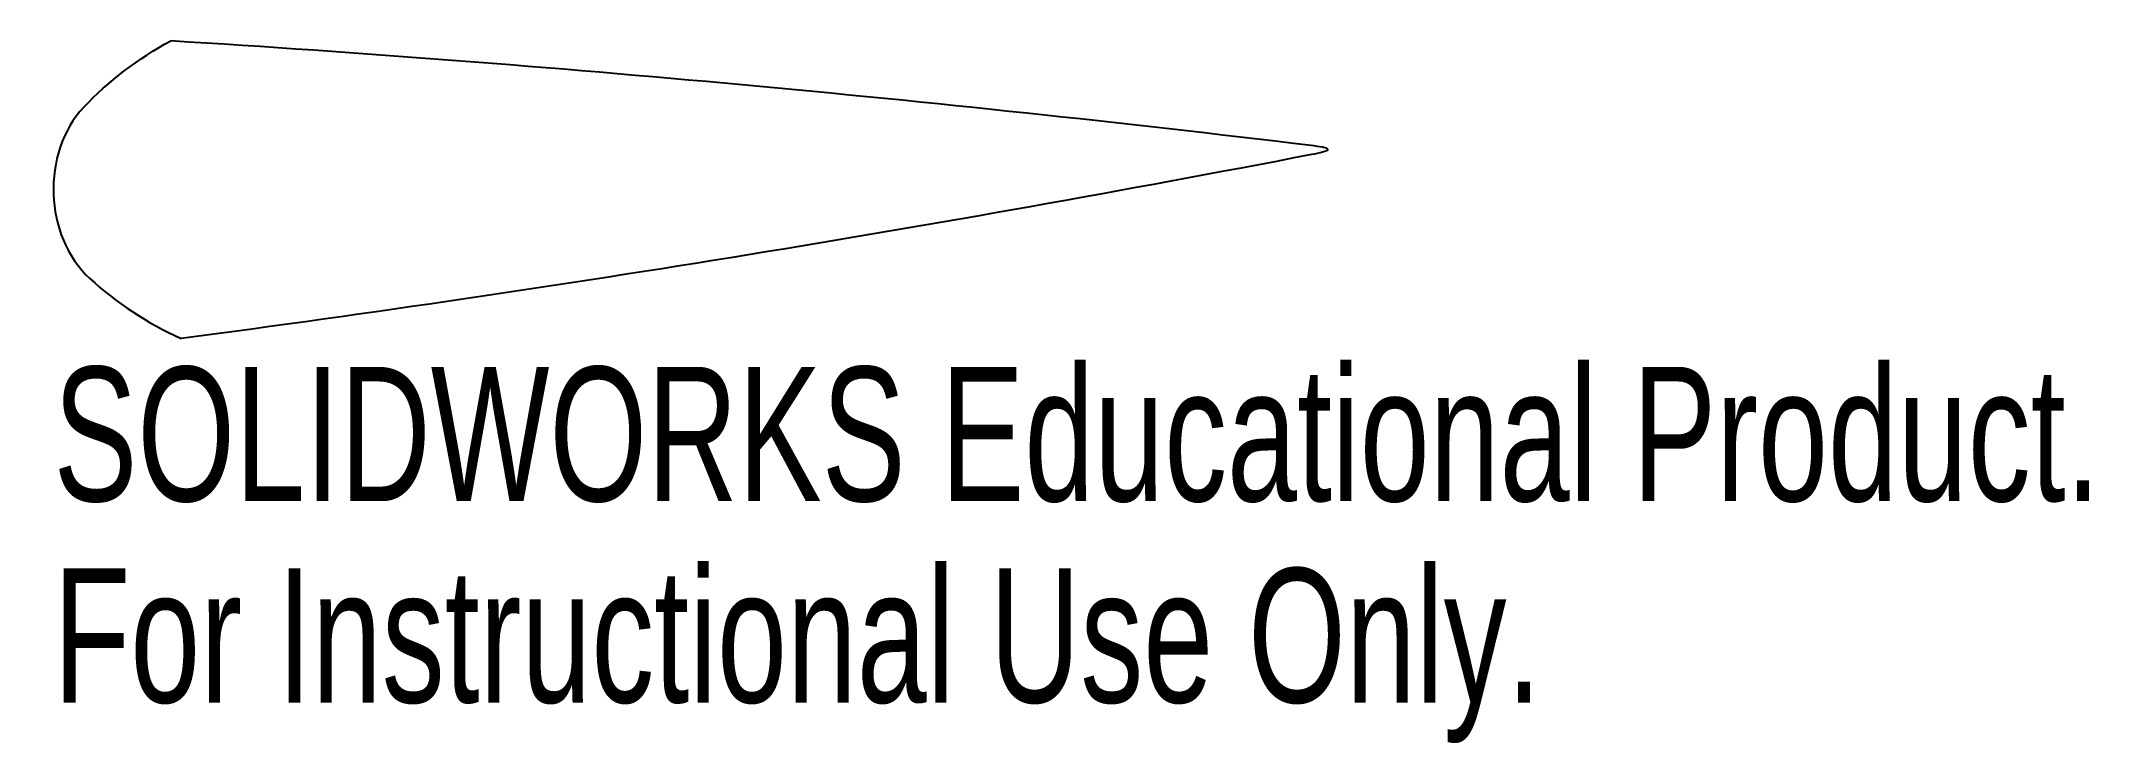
# Model space of a CAD drawing. Header units: millimetres. Extents: x 981.3 to 1055, y 25.3 to 50.5.
import ezdxf

# ---------------------------------------------------------------- set-up
doc = ezdxf.new("R2010")
doc.units = ezdxf.units.MM
doc.styles.add('SLDTEXTSTYLE0', font='TXT', dxfattribs={"width": 0.7})

msp = doc.modelspace()

# ---------------------------------------------------------------- linework, layer by layer
at = {"color": 7, "linetype": 'Continuous', "lineweight": 25}
for points in [[(982.795, 48.163), (983.684, 49.104), (984.752, 49.92), (985.921, 50.55)], [(1026.971, 46.784), (1013.354, 48.43), (999.655, 49.707), (985.921, 50.55)], [(982.795, 48.163), (981.252, 46.532), (981.357, 43.52), (983.01, 42)], [(1026.982, 46.458), (1013.514, 43.867), (999.937, 41.637), (986.295, 39.838)], [(1027.576, 46.642), (1027.574, 46.708), (1027.257, 46.749), (1026.971, 46.784)], [(1027.576, 46.642), (1027.578, 46.576), (1027.265, 46.513), (1026.982, 46.458)], [(983.01, 42), (983.963, 41.124), (985.085, 40.384), (986.295, 39.838)]]:
    msp.add_open_spline(points, degree=3, dxfattribs=at)

# ---------------------------------------------------------------- texts
at = {"color": 7, "linetype": 'Continuous', "char_height": 4.83362, "attachment_point": 1, "style": 'SLDTEXTSTYLE0'}
for s, insert in [('SOLIDWORKS Educational Product.', (981.704, 38.818)), ('For Instructional Use Only.', (981.704, 31.568))]:
    msp.add_mtext(s, dxfattribs=dict(at, insert=insert))

doc.saveas('drawing.dxf')
